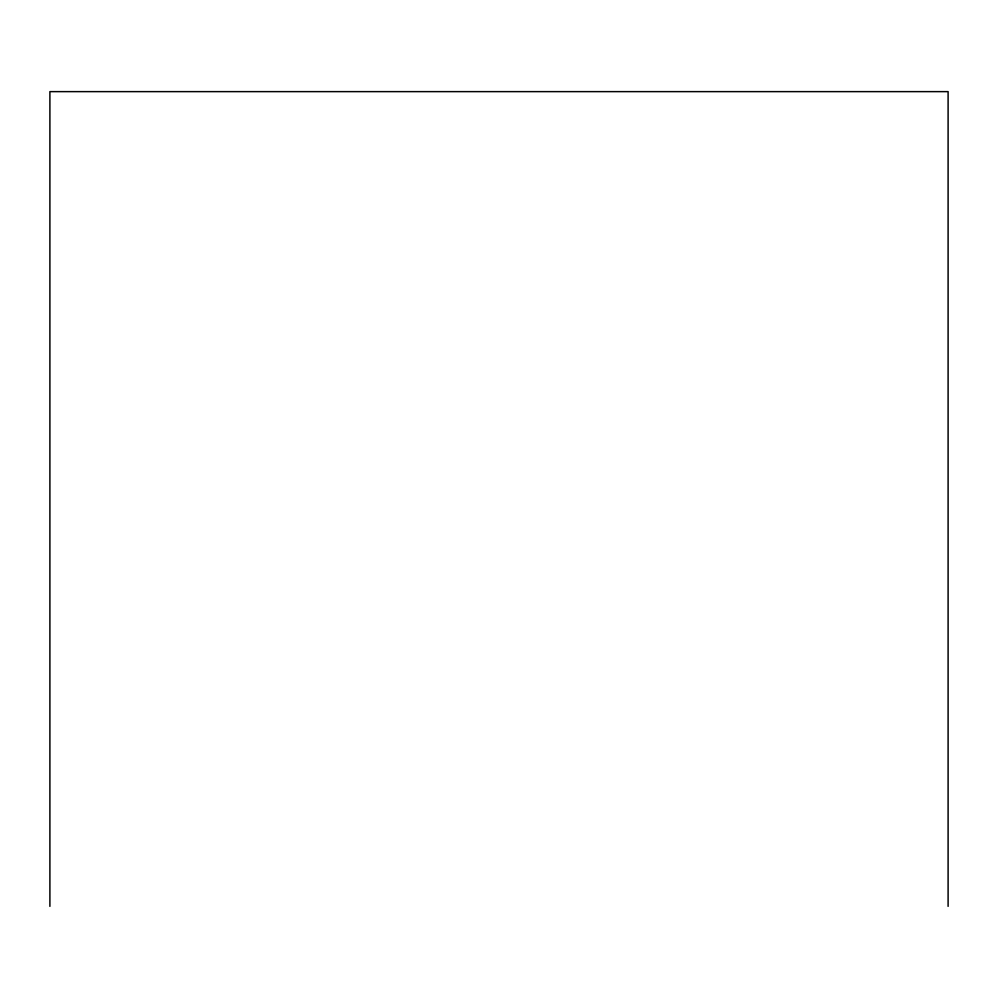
<?xml version="1.0" encoding="UTF-8"?>
<svg xmlns="http://www.w3.org/2000/svg" width="998" height="998" viewBox="0 0 998 998"><rect width="100%" height="100%" fill="white"/><g stroke="black" fill="none" stroke-linecap="round" stroke-linejoin="round"><path stroke-width="1.5" d="M948.1 906.371L948.1 91.629L49.9 91.629L49.9 906.371"/></g></svg>
